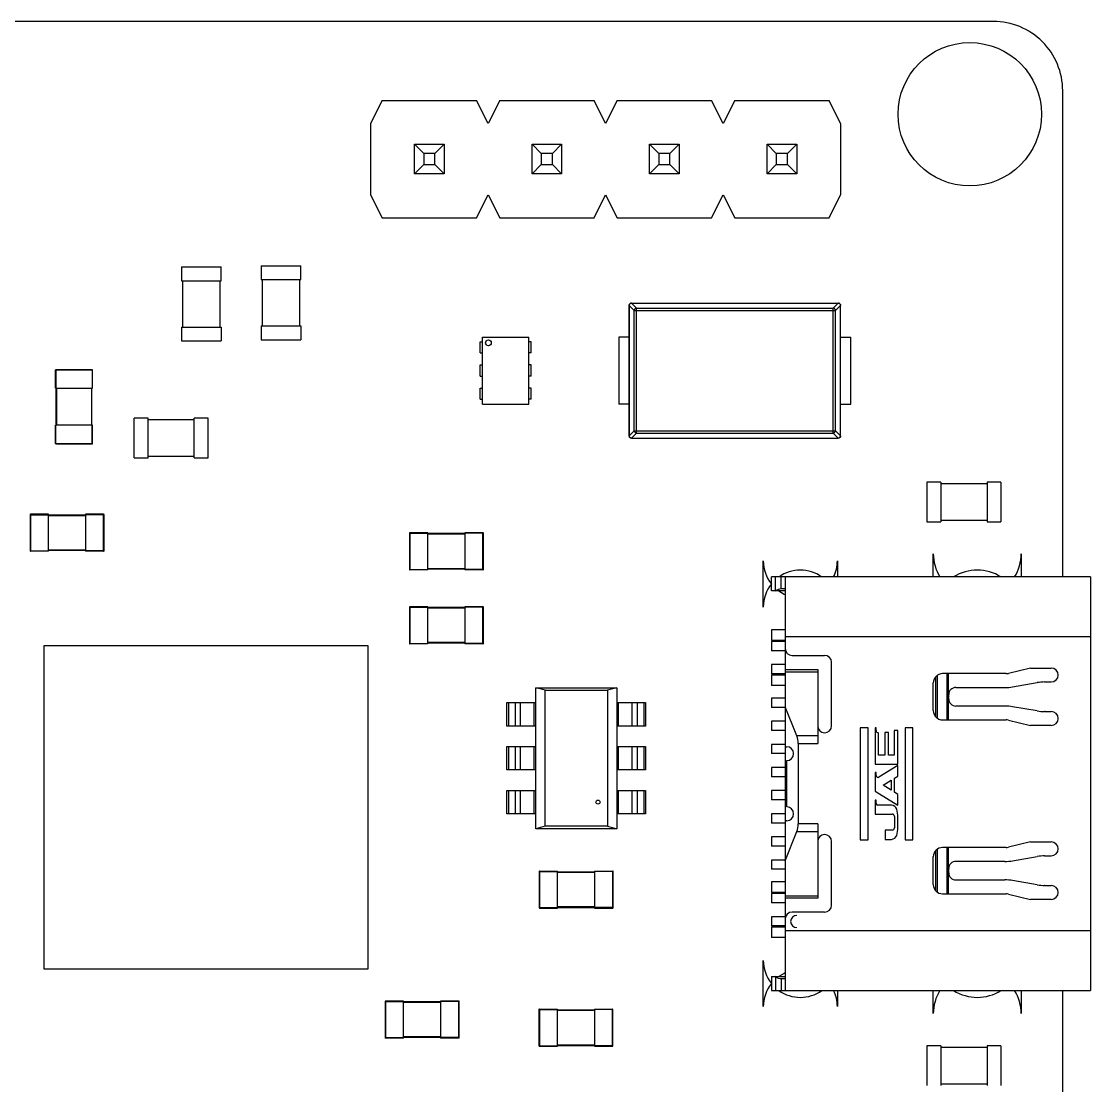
# Model space of a CAD drawing. Header units: millimetres. Extents: x 0 to 35.6, y 0 to 35.
# Drawn here: x 12.52 to 35.63, y 11.97 to 34.98 of the extents above; entities that cross this region are included whole.
import ezdxf

# ---------------------------------------------------------------- set-up
doc = ezdxf.new("R2010")
doc.units = ezdxf.units.MM

msp = doc.modelspace()

# ---------------------------------------------------------------- linework, layer by layer
at = {"color": 7, "linetype": 'Continuous', "lineweight": 25}
for p, q in [((33.526, 34.982), (1.526, 34.982)), ((35.026, 22.968), (35.026, 33.482)), ((20.316, 33.274), (20.066, 32.774)), ((20.316, 33.274), (22.356, 33.274)), ((22.606, 32.774), (22.356, 33.274)), ((22.856, 33.274), (22.606, 32.774)), ((22.856, 33.274), (24.896, 33.274)), ((25.146, 32.774), (24.896, 33.274)), ((25.396, 33.274), (25.146, 32.774)), ((25.396, 33.274), (27.436, 33.274)), ((27.686, 32.774), (27.436, 33.274)), ((27.936, 33.274), (27.686, 32.774)), ((27.936, 33.274), (29.976, 33.274)), ((30.226, 32.774), (29.976, 33.274)), ((20.066, 32.774), (20.066, 31.234)), ((30.226, 32.774), (30.226, 31.234)), ((21.016, 31.684), (21.016, 32.324)), ((21.216, 32.124), (21.016, 32.324)), ((21.016, 32.324), (21.656, 32.324)), ((21.456, 32.124), (21.656, 32.324)), ((21.656, 32.324), (21.656, 31.684)), ((23.556, 31.684), (23.556, 32.324)), ((23.756, 32.124), (23.556, 32.324)), ((23.556, 32.324), (24.196, 32.324)), ((23.996, 32.124), (24.196, 32.324)), ((24.196, 32.324), (24.196, 31.684)), ((26.096, 31.684), (26.096, 32.324)), ((26.296, 32.124), (26.096, 32.324)), ((26.096, 32.324), (26.736, 32.324)), ((26.536, 32.124), (26.736, 32.324)), ((26.736, 32.324), (26.736, 31.684)), ((28.636, 31.684), (28.636, 32.324)), ((28.836, 32.124), (28.636, 32.324)), ((28.636, 32.324), (29.276, 32.324)), ((29.076, 32.124), (29.276, 32.324)), ((29.276, 32.324), (29.276, 31.684)), ((21.456, 32.124), (21.216, 32.124)), ((21.216, 32.124), (21.216, 31.884)), ((21.456, 31.884), (21.456, 32.124)), ((23.996, 32.124), (23.756, 32.124)), ((23.756, 32.124), (23.756, 31.884)), ((23.996, 31.884), (23.996, 32.124)), ((26.536, 32.124), (26.296, 32.124)), ((26.296, 32.124), (26.296, 31.884)), ((26.536, 31.884), (26.536, 32.124)), ((29.076, 32.124), (28.836, 32.124)), ((28.836, 32.124), (28.836, 31.884)), ((29.076, 31.884), (29.076, 32.124)), ((21.216, 31.884), (21.016, 31.684)), ((21.656, 31.684), (21.016, 31.684)), ((21.216, 31.884), (21.456, 31.884)), ((21.656, 31.684), (21.456, 31.884)), ((23.756, 31.884), (23.556, 31.684)), ((24.196, 31.684), (23.556, 31.684)), ((23.756, 31.884), (23.996, 31.884)), ((24.196, 31.684), (23.996, 31.884)), ((26.296, 31.884), (26.096, 31.684)), ((26.736, 31.684), (26.096, 31.684)), ((26.296, 31.884), (26.536, 31.884)), ((26.736, 31.684), (26.536, 31.884)), ((28.836, 31.884), (28.636, 31.684)), ((29.276, 31.684), (28.636, 31.684)), ((28.836, 31.884), (29.076, 31.884)), ((29.276, 31.684), (29.076, 31.884)), ((20.066, 31.234), (20.316, 30.734)), ((22.356, 30.734), (22.606, 31.234)), ((22.606, 31.234), (22.856, 30.734)), ((24.896, 30.734), (25.146, 31.234)), ((25.146, 31.234), (25.396, 30.734)), ((27.436, 30.734), (27.686, 31.234)), ((27.686, 31.234), (27.936, 30.734)), ((29.976, 30.734), (30.226, 31.234)), ((20.316, 30.734), (22.356, 30.734)), ((22.856, 30.734), (24.896, 30.734)), ((25.396, 30.734), (27.436, 30.734)), ((27.936, 30.734), (29.976, 30.734)), ((15.975, 29.673), (15.975, 29.373)), ((15.975, 29.673), (16.835, 29.673)), ((16.835, 29.373), (16.835, 29.673)), ((17.7, 29.698), (17.7, 29.398)), ((17.7, 29.698), (18.56, 29.698)), ((18.56, 29.398), (18.56, 29.698)), ((15.975, 29.373), (16.835, 29.373)), ((16.005, 28.373), (16.005, 29.373)), ((16.805, 29.373), (16.805, 28.373)), ((17.7, 29.398), (18.56, 29.398)), ((17.73, 28.398), (17.73, 29.398)), ((18.53, 29.398), (18.53, 28.398)), ((25.705, 28.892), (25.814, 28.783)), ((25.705, 28.892), (30.175, 28.892)), ((25.705, 28.892), (30.175, 28.892)), ((30.175, 28.892), (30.066, 28.783)), ((25.655, 28.842), (25.655, 26.022)), ((25.655, 28.842), (25.764, 28.733)), ((25.655, 26.022), (25.655, 28.842)), ((25.764, 28.733), (30.116, 28.733)), ((25.764, 26.131), (25.764, 28.733)), ((25.814, 26.081), (25.814, 28.783)), ((25.814, 28.783), (30.066, 28.783)), ((30.066, 26.081), (30.066, 28.783)), ((30.225, 28.842), (30.116, 28.733)), ((30.116, 26.131), (30.116, 28.733)), ((30.225, 26.022), (30.225, 28.842)), ((30.225, 26.022), (30.225, 28.842)), ((15.975, 28.373), (15.975, 28.073)), ((15.975, 28.373), (16.835, 28.373)), ((16.835, 28.373), (16.835, 28.073)), ((17.7, 28.398), (17.7, 28.098)), ((17.7, 28.398), (18.56, 28.398)), ((18.56, 28.398), (18.56, 28.098)), ((15.975, 28.073), (16.835, 28.073)), ((17.7, 28.098), (18.56, 28.098)), ((22.437, 27.812), (22.437, 28.052)), ((22.437, 28.052), (22.487, 28.052)), ((22.487, 26.707), (22.487, 28.157)), ((22.487, 28.157), (23.487, 28.157)), ((23.487, 26.707), (23.487, 28.157)), ((23.537, 28.052), (23.487, 28.052)), ((23.537, 27.812), (23.537, 28.052)), ((25.435, 28.157), (25.435, 26.707)), ((25.655, 28.157), (25.435, 28.157)), ((30.225, 28.157), (30.445, 28.157)), ((30.445, 26.707), (30.445, 28.157)), ((22.437, 27.812), (22.487, 27.812)), ((23.537, 27.812), (23.487, 27.812)), ((22.437, 27.312), (22.437, 27.552)), ((22.437, 27.552), (22.487, 27.552)), ((23.537, 27.552), (23.487, 27.552)), ((23.537, 27.312), (23.537, 27.552)), ((14.055, 27.438), (13.255, 27.438)), ((13.255, 27.048), (13.255, 27.438)), ((13.265, 27.448), (13.265, 27.048)), ((14.045, 27.448), (13.265, 27.448)), ((14.045, 27.448), (14.045, 27.048)), ((14.055, 27.048), (14.055, 27.438)), ((22.437, 27.312), (22.487, 27.312)), ((23.537, 27.312), (23.487, 27.312)), ((13.255, 27.048), (14.055, 27.048)), ((13.27, 26.248), (13.27, 27.048)), ((13.28, 26.248), (13.28, 27.048)), ((14.03, 27.048), (14.03, 26.248)), ((14.04, 26.248), (14.04, 27.048)), ((22.437, 26.812), (22.437, 27.052)), ((22.437, 27.052), (22.487, 27.052)), ((23.537, 27.052), (23.487, 27.052)), ((23.537, 26.812), (23.537, 27.052)), ((22.437, 26.812), (22.487, 26.812)), ((23.537, 26.812), (23.487, 26.812)), ((22.487, 26.707), (23.487, 26.707)), ((25.655, 26.707), (25.435, 26.707)), ((30.225, 26.707), (30.445, 26.707)), ((15.255, 26.403), (14.955, 26.403)), ((14.955, 25.543), (14.955, 26.403)), ((15.255, 25.543), (15.255, 26.403)), ((15.255, 26.373), (16.255, 26.373)), ((16.555, 26.403), (16.255, 26.403)), ((16.255, 25.543), (16.255, 26.403)), ((16.555, 25.543), (16.555, 26.403)), ((13.255, 25.858), (13.255, 26.248)), ((14.055, 26.248), (13.255, 26.248)), ((13.265, 25.848), (13.265, 26.248)), ((14.045, 25.848), (14.045, 26.248)), ((14.055, 25.858), (14.055, 26.248)), ((25.655, 26.022), (25.764, 26.131)), ((25.764, 26.131), (30.116, 26.131)), ((30.225, 26.022), (30.116, 26.131)), ((25.705, 25.972), (25.814, 26.081)), ((25.705, 25.972), (30.175, 25.972)), ((25.705, 25.972), (30.175, 25.972)), ((25.814, 26.081), (30.066, 26.081)), ((30.175, 25.972), (30.066, 26.081)), ((13.255, 25.858), (14.055, 25.858)), ((13.265, 25.848), (14.045, 25.848)), ((14.955, 25.543), (15.255, 25.543)), ((16.255, 25.573), (15.255, 25.573)), ((16.255, 25.543), (16.555, 25.543)), ((32.091, 25.022), (32.091, 24.162)), ((32.391, 25.022), (32.091, 25.022)), ((32.391, 25.022), (32.391, 24.162)), ((32.391, 24.992), (33.391, 24.992)), ((33.691, 25.022), (33.391, 25.022)), ((33.391, 25.022), (33.391, 24.162)), ((33.691, 25.022), (33.691, 24.162)), ((12.705, 24.313), (12.705, 23.533)), ((12.705, 24.313), (13.105, 24.313)), ((12.715, 24.323), (12.715, 23.523)), ((13.105, 24.323), (12.715, 24.323)), ((13.105, 23.523), (13.105, 24.323)), ((13.905, 24.308), (13.105, 24.308)), ((13.105, 24.298), (13.905, 24.298)), ((13.905, 24.323), (13.905, 23.523)), ((14.295, 24.323), (13.905, 24.323)), ((14.305, 24.313), (13.905, 24.313)), ((14.295, 23.523), (14.295, 24.323)), ((14.305, 23.533), (14.305, 24.313)), ((32.091, 24.162), (32.391, 24.162)), ((33.391, 24.192), (32.391, 24.192)), ((33.391, 24.162), (33.691, 24.162)), ((20.905, 23.913), (20.905, 23.133)), ((20.905, 23.913), (21.305, 23.913)), ((20.915, 23.923), (20.915, 23.123)), ((21.305, 23.923), (20.915, 23.923)), ((21.305, 23.123), (21.305, 23.923)), ((22.105, 23.908), (21.305, 23.908)), ((21.305, 23.898), (22.105, 23.898)), ((22.105, 23.923), (22.105, 23.123)), ((22.495, 23.923), (22.105, 23.923)), ((22.505, 23.913), (22.105, 23.913)), ((22.495, 23.123), (22.495, 23.923)), ((22.505, 23.133), (22.505, 23.913)), ((12.705, 23.533), (13.105, 23.533)), ((13.105, 23.523), (12.715, 23.523)), ((13.905, 23.548), (13.105, 23.548)), ((13.905, 23.538), (13.105, 23.538)), ((14.305, 23.533), (13.905, 23.533)), ((14.295, 23.523), (13.905, 23.523)), ((32.23, 22.968), (32.23, 23.468)), ((34.13, 23.468), (34.13, 22.968)), ((20.905, 23.133), (21.305, 23.133)), ((21.305, 23.123), (20.915, 23.123)), ((22.105, 23.148), (21.305, 23.148)), ((22.105, 23.138), (21.305, 23.138)), ((22.505, 23.133), (22.105, 23.133)), ((22.495, 23.123), (22.105, 23.123)), ((28.555, 22.318), (28.555, 23.318)), ((30.155, 23.318), (30.155, 22.968)), ((35.63, 22.968), (28.73, 22.968)), ((28.73, 22.668), (28.73, 22.968)), ((28.818, 22.67), (28.818, 22.968)), ((28.942, 22.718), (28.942, 22.968)), ((29.03, 22.968), (29.03, 14.028)), ((35.63, 22.968), (35.63, 14.028)), ((29.03, 22.668), (28.73, 22.668)), ((28.942, 22.718), (29.03, 22.718)), ((20.905, 22.313), (20.905, 21.533)), ((20.905, 22.313), (21.305, 22.313)), ((20.915, 22.323), (20.915, 21.523)), ((21.305, 22.323), (20.915, 22.323)), ((21.305, 21.523), (21.305, 22.323)), ((22.105, 22.308), (21.305, 22.308)), ((21.305, 22.298), (22.105, 22.298)), ((22.105, 22.323), (22.105, 21.523)), ((22.495, 22.323), (22.105, 22.323)), ((22.505, 22.313), (22.105, 22.313)), ((22.495, 21.523), (22.495, 22.323)), ((22.505, 21.533), (22.505, 22.313)), ((28.73, 21.823), (28.73, 21.593)), ((29.03, 21.823), (28.73, 21.823)), ((20.905, 21.533), (21.305, 21.533)), ((21.305, 21.523), (20.915, 21.523)), ((22.105, 21.548), (21.305, 21.548)), ((22.105, 21.538), (21.305, 21.538)), ((22.505, 21.533), (22.105, 21.533)), ((22.495, 21.523), (22.105, 21.523)), ((29.03, 21.593), (28.73, 21.593)), ((29.03, 21.573), (28.73, 21.573)), ((28.73, 21.573), (28.73, 21.373)), ((29.03, 21.678), (35.63, 21.678)), ((13.008, 14.488), (13.008, 21.488)), ((13.008, 21.488), (20.008, 21.488)), ((20.008, 21.488), (20.008, 14.488)), ((29.03, 21.373), (28.73, 21.373)), ((29.18, 21.273), (29.88, 21.273)), ((28.73, 21.073), (28.73, 20.873)), ((29.03, 21.073), (28.73, 21.073)), ((30.03, 19.748), (30.03, 21.123)), ((29.03, 20.873), (28.73, 20.873)), ((28.73, 20.853), (28.73, 20.623)), ((28.73, 20.853), (29.03, 20.853)), ((29.03, 20.971), (29.73, 20.971)), ((29.03, 20.92), (29.73, 20.92)), ((29.73, 20.971), (29.73, 19.367)), ((32.282, 19.943), (32.282, 20.813)), ((32.314, 20.841), (32.314, 19.915)), ((33.806, 20.878), (32.43, 20.878)), ((32.531, 19.878), (32.531, 20.878)), ((32.55, 20.878), (32.55, 19.878)), ((34.33, 20.998), (33.853, 20.884)), ((34.33, 20.998), (34.78, 20.998)), ((23.838, 20.523), (23.635, 20.574)), ((23.635, 20.574), (25.387, 20.574)), ((23.635, 17.526), (23.635, 20.574)), ((25.387, 20.574), (25.184, 20.523)), ((25.387, 20.574), (25.387, 17.526)), ((29.03, 20.623), (28.73, 20.623)), ((32.23, 20.078), (32.23, 20.678)), ((32.714, 20.578), (33.776, 20.578)), ((33.944, 20.592), (34.475, 20.684)), ((34.634, 20.698), (34.644, 20.698)), ((34.644, 20.698), (34.78, 20.698)), ((23.838, 20.523), (25.184, 20.523)), ((23.838, 17.577), (23.838, 20.523)), ((25.184, 20.523), (25.184, 17.577)), ((28.73, 20.348), (28.73, 20.148)), ((29.03, 20.348), (28.73, 20.348)), ((32.564, 20.328), (32.564, 20.428)), ((23.012, 20.254), (23.302, 20.254)), ((23.012, 19.746), (23.012, 20.254)), ((23.045, 20.254), (23.045, 19.746)), ((23.195, 19.746), (23.195, 20.254)), ((23.302, 20.254), (23.635, 20.254)), ((23.302, 20.254), (23.302, 19.746)), ((23.603, 19.746), (23.603, 20.254)), ((25.387, 20.254), (25.72, 20.254)), ((25.419, 20.254), (25.419, 19.746)), ((25.72, 19.746), (25.72, 20.254)), ((25.72, 20.254), (26.01, 20.254)), ((25.827, 20.254), (25.827, 19.746)), ((25.977, 19.746), (25.977, 20.254)), ((26.01, 20.254), (26.01, 19.746)), ((29.03, 20.148), (28.73, 20.148)), ((29.279, 19.532), (29.03, 20.163)), ((33.776, 20.178), (32.714, 20.178)), ((34.475, 20.072), (33.944, 20.164)), ((32.43, 19.878), (33.806, 19.878)), ((34.644, 20.058), (34.634, 20.058)), ((34.644, 20.058), (34.78, 20.058)), ((23.302, 19.746), (23.012, 19.746)), ((23.635, 19.746), (23.302, 19.746)), ((25.72, 19.746), (25.387, 19.746)), ((26.01, 19.746), (25.72, 19.746)), ((28.73, 19.848), (28.73, 19.648)), ((29.03, 19.848), (28.73, 19.848)), ((29.03, 19.648), (28.73, 19.648)), ((30.821, 19.707), (30.649, 19.707)), ((30.649, 19.707), (30.649, 17.283)), ((30.821, 17.283), (30.821, 19.707)), ((30.994, 19.703), (30.976, 19.703)), ((30.976, 19.703), (30.976, 18.919)), ((30.994, 19.65), (30.994, 19.703)), ((31.381, 19.65), (31.381, 19.114)), ((31.463, 19.65), (31.381, 19.65)), ((31.463, 18.919), (31.463, 19.65)), ((31.619, 19.707), (31.619, 17.283)), ((31.79, 19.707), (31.619, 19.707)), ((31.79, 17.283), (31.79, 19.707)), ((33.853, 19.872), (34.33, 19.758)), ((34.78, 19.758), (34.33, 19.758)), ((29.73, 19.532), (29.279, 19.532)), ((31.045, 19.114), (31.045, 19.599)), ((31.18, 19.608), (31.18, 19.114)), ((31.258, 19.608), (31.18, 19.608)), ((31.258, 19.114), (31.258, 19.608)), ((23.012, 19.304), (23.302, 19.304)), ((23.012, 18.796), (23.012, 19.304)), ((23.045, 19.304), (23.045, 18.796)), ((23.195, 18.796), (23.195, 19.304)), ((23.302, 19.304), (23.635, 19.304)), ((23.302, 19.304), (23.302, 18.796)), ((23.603, 18.796), (23.603, 19.304)), ((25.387, 19.304), (25.72, 19.304)), ((25.419, 19.304), (25.419, 18.796)), ((25.72, 18.796), (25.72, 19.304)), ((25.72, 19.304), (26.01, 19.304)), ((25.827, 19.304), (25.827, 18.796)), ((25.977, 18.796), (25.977, 19.304)), ((26.01, 19.304), (26.01, 18.796)), ((28.73, 19.348), (28.73, 19.148)), ((29.03, 19.348), (28.73, 19.348)), ((29.03, 19.298), (29.06, 19.298)), ((29.31, 19.367), (29.73, 19.367)), ((29.31, 19.367), (29.31, 17.629)), ((29.03, 19.148), (28.73, 19.148)), ((29.06, 17.998), (29.06, 18.998)), ((31.18, 19.114), (31.045, 19.114)), ((31.381, 19.114), (31.258, 19.114)), ((23.302, 18.796), (23.012, 18.796)), ((23.635, 18.796), (23.302, 18.796)), ((25.72, 18.796), (25.387, 18.796)), ((26.01, 18.796), (25.72, 18.796)), ((28.73, 18.848), (28.73, 18.648)), ((29.03, 18.848), (28.73, 18.848)), ((30.976, 18.919), (31.463, 18.919)), ((30.994, 18.741), (30.976, 18.741)), ((30.976, 18.741), (30.976, 18.34)), ((30.994, 18.674), (30.994, 18.741)), ((31.463, 18.895), (31.055, 18.64)), ((31.463, 18.664), (31.463, 18.895)), ((29.03, 18.648), (28.73, 18.648)), ((31.144, 18.465), (31.32, 18.575)), ((31.32, 18.575), (31.32, 18.356)), ((31.389, 18.618), (31.463, 18.664)), ((31.389, 18.312), (31.389, 18.618)), ((23.012, 18.354), (23.302, 18.354)), ((23.012, 17.846), (23.012, 18.354)), ((23.045, 18.354), (23.045, 17.846)), ((23.195, 17.846), (23.195, 18.354)), ((23.302, 18.354), (23.635, 18.354)), ((23.302, 18.354), (23.302, 17.846)), ((23.603, 17.846), (23.603, 18.354)), ((25.387, 18.354), (25.72, 18.354)), ((25.419, 18.354), (25.419, 17.846)), ((25.72, 17.846), (25.72, 18.354)), ((25.72, 18.354), (26.01, 18.354)), ((25.827, 18.354), (25.827, 17.846)), ((25.977, 17.846), (25.977, 18.354)), ((26.01, 18.354), (26.01, 17.846)), ((28.73, 18.348), (28.73, 18.148)), ((29.03, 18.348), (28.73, 18.348)), ((30.976, 18.34), (31.463, 18.036)), ((31.32, 18.356), (31.144, 18.465)), ((31.463, 18.266), (31.389, 18.312)), ((31.463, 18.036), (31.463, 18.266)), ((29.03, 18.148), (28.73, 18.148)), ((30.994, 18.145), (30.976, 18.145)), ((30.976, 18.145), (30.976, 17.841)), ((30.994, 18.075), (30.994, 18.145)), ((31.329, 18.036), (31.026, 18.036)), ((23.302, 17.846), (23.012, 17.846)), ((23.635, 17.846), (23.302, 17.846)), ((25.72, 17.846), (25.387, 17.846)), ((26.01, 17.846), (25.72, 17.846)), ((28.73, 17.848), (28.73, 17.648)), ((29.03, 17.848), (28.73, 17.848)), ((30.976, 17.841), (31.341, 17.841)), ((23.838, 17.577), (23.635, 17.526)), ((25.184, 17.577), (23.838, 17.577)), ((25.184, 17.577), (25.387, 17.526)), ((29.03, 17.648), (28.73, 17.648)), ((29.06, 17.698), (29.03, 17.698)), ((29.73, 17.629), (29.31, 17.629)), ((29.73, 17.629), (29.73, 16.025)), ((31.391, 17.791), (31.391, 17.545)), ((31.463, 17.55), (31.463, 17.779)), ((25.387, 17.526), (23.635, 17.526)), ((28.73, 17.348), (28.73, 17.148)), ((29.03, 17.348), (28.73, 17.348)), ((29.03, 16.833), (29.279, 17.464)), ((29.279, 17.464), (29.73, 17.464)), ((31.192, 17.495), (31.192, 17.294)), ((31.341, 17.495), (31.192, 17.495)), ((29.03, 17.148), (28.73, 17.148)), ((30.03, 15.873), (30.03, 17.248)), ((30.649, 17.283), (30.821, 17.283)), ((31.192, 17.294), (31.329, 17.294)), ((31.619, 17.283), (31.79, 17.283)), ((33.806, 17.118), (32.43, 17.118)), ((32.531, 16.118), (32.531, 17.118)), ((32.55, 17.118), (32.55, 16.118)), ((34.33, 17.238), (33.853, 17.124)), ((34.33, 17.238), (34.78, 17.238)), ((32.23, 16.318), (32.23, 16.918)), ((32.282, 16.183), (32.282, 17.053)), ((32.314, 17.081), (32.314, 16.155)), ((33.944, 16.832), (34.475, 16.924)), ((34.634, 16.938), (34.644, 16.938)), ((34.644, 16.938), (34.78, 16.938)), ((28.73, 16.848), (28.73, 16.648)), ((29.03, 16.848), (28.73, 16.848)), ((29.03, 16.648), (28.73, 16.648)), ((32.564, 16.568), (32.564, 16.668)), ((33.776, 16.818), (32.714, 16.818)), ((23.709, 16.6), (24.109, 16.6)), ((23.709, 16.6), (23.709, 15.82)), ((23.719, 16.61), (23.719, 15.81)), ((23.719, 16.61), (24.109, 16.61)), ((24.109, 15.81), (24.109, 16.61)), ((24.109, 16.595), (24.909, 16.595)), ((24.109, 16.585), (24.909, 16.585)), ((24.909, 16.61), (24.909, 15.81)), ((24.909, 16.61), (25.299, 16.61)), ((25.309, 16.6), (24.909, 16.6)), ((25.299, 15.81), (25.299, 16.61)), ((25.309, 15.82), (25.309, 16.6)), ((32.714, 16.418), (33.776, 16.418)), ((28.73, 16.373), (28.73, 16.143)), ((29.03, 16.373), (28.73, 16.373)), ((34.475, 16.312), (33.944, 16.404)), ((34.644, 16.298), (34.634, 16.298)), ((34.644, 16.298), (34.78, 16.298)), ((29.03, 16.143), (28.73, 16.143)), ((28.73, 16.123), (28.73, 15.923)), ((29.03, 16.123), (28.73, 16.123)), ((29.03, 16.076), (29.73, 16.076)), ((29.73, 16.025), (29.03, 16.025)), ((32.43, 16.118), (33.806, 16.118)), ((33.853, 16.112), (34.33, 15.998)), ((34.78, 15.998), (34.33, 15.998)), ((23.709, 15.82), (24.109, 15.82)), ((23.719, 15.81), (24.109, 15.81)), ((24.909, 15.835), (24.109, 15.835)), ((24.109, 15.825), (24.909, 15.825)), ((25.309, 15.82), (24.909, 15.82)), ((24.909, 15.81), (25.299, 15.81)), ((29.03, 15.923), (28.73, 15.923)), ((29.88, 15.723), (29.18, 15.723)), ((28.73, 15.623), (28.73, 15.423)), ((29.03, 15.623), (28.73, 15.623)), ((29.03, 15.423), (28.73, 15.423)), ((28.73, 15.403), (28.73, 15.173)), ((28.73, 15.403), (29.03, 15.403)), ((35.63, 15.318), (29.03, 15.318)), ((29.03, 15.173), (28.73, 15.173)), ((28.555, 13.678), (28.555, 14.678)), ((20.008, 14.488), (13.008, 14.488)), ((28.73, 14.328), (29.03, 14.328)), ((28.73, 14.328), (28.73, 14.028)), ((28.818, 14.326), (28.818, 14.028)), ((29.03, 14.278), (28.942, 14.278)), ((28.942, 14.278), (28.942, 14.028)), ((28.73, 14.028), (35.63, 14.028)), ((30.155, 14.028), (30.155, 13.678)), ((32.23, 13.528), (32.23, 14.028)), ((34.13, 14.028), (34.13, 13.528)), ((35.026, 1.482), (35.026, 14.028)), ((20.38, 13.788), (20.78, 13.788)), ((20.38, 13.788), (20.38, 13.008)), ((20.39, 13.798), (20.39, 12.998)), ((20.78, 13.798), (20.39, 13.798)), ((20.78, 12.998), (20.78, 13.798)), ((21.58, 13.783), (20.78, 13.783)), ((20.78, 13.773), (21.58, 13.773)), ((21.58, 13.798), (21.58, 12.998)), ((21.97, 13.798), (21.58, 13.798)), ((21.98, 13.788), (21.58, 13.788)), ((21.97, 12.998), (21.97, 13.798)), ((21.98, 13.008), (21.98, 13.788)), ((23.705, 13.613), (24.105, 13.613)), ((23.705, 13.613), (23.705, 12.833)), ((23.715, 13.623), (23.715, 12.823)), ((23.715, 13.623), (24.105, 13.623)), ((24.105, 12.823), (24.105, 13.623)), ((24.105, 13.608), (24.905, 13.608)), ((24.105, 13.598), (24.905, 13.598)), ((24.905, 13.623), (24.905, 12.823)), ((24.905, 13.623), (25.295, 13.623)), ((25.305, 13.613), (24.905, 13.613)), ((25.295, 12.823), (25.295, 13.623)), ((25.305, 12.833), (25.305, 13.613)), ((20.38, 13.008), (20.78, 13.008)), ((20.78, 12.998), (20.39, 12.998)), ((21.58, 13.023), (20.78, 13.023)), ((21.58, 13.013), (20.78, 13.013)), ((21.98, 13.008), (21.58, 13.008)), ((21.97, 12.998), (21.58, 12.998)), ((23.705, 12.833), (24.105, 12.833)), ((23.715, 12.823), (24.105, 12.823)), ((24.905, 12.848), (24.105, 12.848)), ((24.105, 12.838), (24.905, 12.838)), ((25.305, 12.833), (24.905, 12.833)), ((24.905, 12.823), (25.295, 12.823)), ((32.091, 12.83), (32.091, 11.97)), ((32.391, 12.83), (32.091, 12.83)), ((32.391, 12.83), (32.391, 11.97)), ((32.391, 12.8), (33.391, 12.8)), ((33.691, 12.83), (33.391, 12.83)), ((33.391, 12.83), (33.391, 11.97)), ((33.691, 12.83), (33.691, 11.97)), ((33.391, 12), (32.391, 12))]:
    msp.add_line(p, q, dxfattribs=at)
at = {"color": 7, "linetype": 'Continuous', "lineweight": 25, "flags": 128}
for points in [[(28.889, 22.668), (29.007, 22.598), (29.03, 22.587)], [(29.03, 14.409), (29.007, 14.398), (28.889, 14.328)]]:
    msp.add_lwpolyline(points, dxfattribs=at)
at = {"color": 7, "linetype": 'Continuous', "lineweight": 25}
for centre, radius in [((33.018, 32.974), 1.55), ((22.612, 28.032), 0.0625), ((24.981, 18.1), 0.0438)]:
    msp.add_circle(centre, radius, dxfattribs=at)
for centre, radius, start, end in [((33.527, 33.483), 1.499, 359.9557, 90.0443), ((25.815, 28.732), 0.0504, 90.7299, 179.2701), ((30.065, 28.732), 0.0504, 0.7299, 89.2701), ((13.265, 27.438), 0.01, 90, 180), ((13.265, 27.438), 0.01, 90, 180), ((14.045, 27.438), 0.01, 0, 90), ((25.815, 26.132), 0.0504, 180.7299, 269.2701), ((30.065, 26.132), 0.0504, 270.7299, 359.2701), ((13.265, 25.858), 0.01, 180, 270), ((13.265, 25.858), 0.01, 180, 270), ((14.045, 25.858), 0.01, 270, 0), ((12.715, 24.313), 0.01, 90, 180), ((14.295, 24.313), 0.01, 35.5477, 90), ((20.915, 23.913), 0.01, 90, 180), ((22.495, 23.913), 0.01, 35.5477, 90), ((12.715, 23.533), 0.01, 180, 270), ((12.715, 23.533), 0.01, 180, 270), ((14.295, 23.533), 0.01, 270, 0), ((14.295, 23.533), 0.01, 270, 0), ((33.18, 23.468), 0.95, 180, 211.7567), ((33.18, 23.468), 0.95, 328.2433, 360), ((20.915, 23.133), 0.01, 180, 270), ((20.915, 23.133), 0.01, 180, 270), ((22.495, 23.133), 0.01, 270, 0), ((22.495, 23.133), 0.01, 270, 0), ((29.355, 23.318), 0.8, 180, 218.6248), ((29.355, 22.318), 0.8, 54.3412, 125.6588), ((29.355, 23.318), 0.8, 334.0557, 0), ((33.18, 22.168), 0.95, 57.3634, 122.6366), ((29.355, 22.318), 0.8, 141.3752, 180), ((20.915, 22.313), 0.01, 90, 180), ((22.495, 22.313), 0.01, 35.5477, 90), ((20.915, 21.533), 0.01, 180, 270), ((20.915, 21.533), 0.01, 180, 270), ((22.495, 21.533), 0.01, 270, 0), ((22.495, 21.533), 0.01, 270, 0), ((29.18, 21.423), 0.15, 180, 270), ((29.88, 21.123), 0.15, 0, 90), ((32.43, 20.678), 0.2, 90, 180), ((33.806, 21.078), 0.2, 270, 283.4957), ((34.78, 20.848), 0.15, 270, 90), ((33.776, 21.573), 0.995, 270.0004, 279.752), ((34.644, 19.703), 0.995, 90.5815, 99.7525), ((33.776, 19.183), 0.995, 80.2474, 90.0002), ((32.43, 20.078), 0.2, 180, 270), ((33.806, 19.678), 0.2, 76.5043, 90), ((34.644, 21.053), 0.995, 260.2481, 269.418), ((34.78, 19.908), 0.15, 270, 90), ((29.88, 19.748), 0.15, 180, 0), ((31.045, 19.65), 0.051, 180, 270), ((28.86, 19.367), 0.45, 0, 21.5083), ((29.06, 19.148), 0.15, 270, 90), ((31.034, 18.674), 0.04, 180, 302.0139), ((31.034, 18.075), 0.04, 180, 259.4882), ((29.06, 17.848), 0.15, 270, 90), ((31.341, 17.791), 0.05, 0, 90), ((28.86, 17.629), 0.45, 338.4917, 0), ((29.88, 17.248), 0.15, 0, 180), ((31.341, 17.545), 0.05, 270, 0), ((32.43, 16.918), 0.2, 90, 180), ((33.806, 17.318), 0.2, 270, 283.4957), ((34.78, 17.088), 0.15, 270, 90), ((34.644, 15.943), 0.995, 90.5815, 99.7525), ((33.776, 17.813), 0.995, 270.0004, 279.752), ((23.719, 16.6), 0.01, 90, 180), ((23.719, 16.6), 0.01, 90, 180), ((25.299, 16.6), 0.01, 0, 90), ((25.299, 16.6), 0.01, 0, 90), ((33.776, 15.423), 0.995, 80.2474, 90.0002), ((32.43, 16.318), 0.2, 180, 270), ((34.644, 17.293), 0.995, 260.2481, 269.418), ((34.78, 16.148), 0.15, 270, 90), ((33.806, 15.918), 0.2, 76.5043, 90), ((23.719, 15.82), 0.01, 215.5477, 270), ((25.299, 15.82), 0.01, 270, 0), ((29.18, 15.573), 0.15, 90, 180), ((29.88, 15.873), 0.15, 270, 0), ((29.277, 15.519), 0.131, 90, 270), ((29.355, 14.678), 0.8, 180, 218.6252), ((29.355, 13.678), 0.8, 141.3748, 180), ((29.355, 14.678), 0.8, 234.3406, 305.6594), ((29.355, 13.678), 0.8, 360, 25.9447), ((33.18, 13.528), 0.95, 148.2431, 180), ((33.18, 14.828), 0.95, 237.3631, 302.6369), ((33.18, 13.528), 0.95, 0, 31.7569), ((20.39, 13.788), 0.01, 90, 180), ((21.97, 13.788), 0.01, 0, 90), ((23.715, 13.613), 0.01, 90, 180), ((23.715, 13.613), 0.01, 90, 180), ((25.295, 13.613), 0.01, 0, 90), ((25.295, 13.613), 0.01, 0, 90), ((20.39, 13.008), 0.01, 180, 270), ((20.39, 13.008), 0.01, 180, 270), ((21.97, 13.008), 0.01, 270, 0), ((21.97, 13.008), 0.01, 270, 0), ((23.715, 12.833), 0.01, 215.5477, 270), ((25.295, 12.833), 0.01, 270, 0)]:
    msp.add_arc(centre, radius, start, end, dxfattribs=at)
for points, knots in [([(25.655, 28.842), (25.656, 28.849), (25.658, 28.862), (25.669, 28.878), (25.685, 28.889), (25.698, 28.891), (25.705, 28.892)], [0, 0, 0, 0, 0.268962, 0.5, 0.731038, 1, 1, 1, 1]), ([(25.705, 28.892), (25.698, 28.891), (25.685, 28.89), (25.669, 28.878), (25.657, 28.862), (25.656, 28.849), (25.655, 28.842)], [0, 0, 0, 0, 0.2692891, 0.5, 0.7307109, 1, 1, 1, 1]), ([(14.054, 27.442), (14.054, 27.442), (14.054, 27.443), (14.053, 27.444), (14.051, 27.446), (14.05, 27.447), (14.048, 27.448), (14.047, 27.448), (14.046, 27.448), (14.045, 27.448), (14.045, 27.448)], [0, 0, 0, 0, 0.045316, 0.232428, 0.411915, 0.58078, 0.735384, 0.874086, 0.938389, 1, 1, 1, 1]), ([(25.705, 25.972), (25.698, 25.973), (25.685, 25.975), (25.669, 25.986), (25.658, 26.002), (25.656, 26.015), (25.655, 26.022)], [0, 0, 0, 0, 0.268962, 0.5, 0.731038, 1, 1, 1, 1]), ([(25.655, 26.022), (25.656, 26.015), (25.657, 26.002), (25.669, 25.986), (25.685, 25.974), (25.698, 25.973), (25.705, 25.972)], [0, 0, 0, 0, 0.269289, 0.5, 0.730711, 1, 1, 1, 1]), ([(14.045, 25.848), (14.045, 25.848), (14.045, 25.848), (14.045, 25.848), (14.046, 25.848), (14.046, 25.848), (14.047, 25.848), (14.049, 25.849), (14.051, 25.85), (14.053, 25.851), (14.054, 25.853), (14.054, 25.854)], [0, 0, 0, 0, 0.019238, 0.040951, 0.067416, 0.10065, 0.193803, 0.332854, 0.528975, 0.78975, 1, 1, 1, 1]), ([(12.711, 24.322), (12.711, 24.322), (12.71, 24.322), (12.709, 24.321), (12.707, 24.319), (12.706, 24.318), (12.705, 24.316), (12.705, 24.315), (12.705, 24.314), (12.705, 24.313), (12.705, 24.313)], [0, 0, 0, 0, 0.045316, 0.232428, 0.411915, 0.58078, 0.735384, 0.874086, 0.938389, 1, 1, 1, 1]), ([(14.305, 24.313), (14.305, 24.313), (14.305, 24.314), (14.305, 24.314), (14.305, 24.315), (14.304, 24.317), (14.304, 24.318), (14.303, 24.319), (14.303, 24.319)], [0, 0, 0, 0, 0.086898, 0.178697, 0.385688, 0.635461, 0.934639, 1, 1, 1, 1]), ([(20.911, 23.922), (20.911, 23.922), (20.91, 23.922), (20.909, 23.921), (20.907, 23.919), (20.906, 23.918), (20.905, 23.916), (20.905, 23.915), (20.905, 23.914), (20.905, 23.913), (20.905, 23.913)], [0, 0, 0, 0, 0.045316, 0.232428, 0.411915, 0.58078, 0.735384, 0.874086, 0.938389, 1, 1, 1, 1]), ([(22.505, 23.913), (22.505, 23.913), (22.505, 23.914), (22.505, 23.914), (22.505, 23.915), (22.504, 23.917), (22.504, 23.918), (22.503, 23.919), (22.503, 23.919)], [0, 0, 0, 0, 0.086898, 0.178697, 0.385688, 0.635461, 0.934639, 1, 1, 1, 1]), ([(20.911, 22.322), (20.911, 22.322), (20.91, 22.322), (20.909, 22.321), (20.907, 22.319), (20.906, 22.318), (20.905, 22.316), (20.905, 22.315), (20.905, 22.314), (20.905, 22.313), (20.905, 22.313)], [0, 0, 0, 0, 0.045316, 0.232428, 0.411915, 0.58078, 0.735384, 0.874086, 0.938389, 1, 1, 1, 1]), ([(22.505, 22.313), (22.505, 22.313), (22.505, 22.314), (22.505, 22.314), (22.505, 22.315), (22.504, 22.317), (22.504, 22.318), (22.503, 22.319), (22.503, 22.319)], [0, 0, 0, 0, 0.086898, 0.178697, 0.385688, 0.635461, 0.934639, 1, 1, 1, 1]), ([(32.714, 20.578), (32.678, 20.578), (32.637, 20.563), (32.579, 20.505), (32.564, 20.463), (32.564, 20.428)], [0, 0, 0, 0, 0.5, 0.5, 1, 1, 1, 1]), ([(32.564, 20.328), (32.564, 20.293), (32.579, 20.251), (32.637, 20.193), (32.678, 20.178), (32.714, 20.178)], [0, 0, 0, 0, 0.5, 0.5, 1, 1, 1, 1]), ([(32.714, 16.818), (32.678, 16.818), (32.637, 16.803), (32.579, 16.745), (32.564, 16.703), (32.564, 16.668)], [0, 0, 0, 0, 0.5, 0.5, 1, 1, 1, 1]), ([(32.564, 16.568), (32.564, 16.533), (32.579, 16.491), (32.637, 16.433), (32.678, 16.418), (32.714, 16.418)], [0, 0, 0, 0, 0.5, 0.5, 1, 1, 1, 1]), ([(23.709, 15.82), (23.709, 15.82), (23.709, 15.819), (23.709, 15.819), (23.709, 15.818), (23.71, 15.816), (23.71, 15.815), (23.711, 15.814), (23.711, 15.814)], [0, 0, 0, 0, 0.086898, 0.1786965, 0.3856885, 0.6354607, 0.9346386, 1, 1, 1, 1]), ([(25.303, 15.811), (25.303, 15.811), (25.304, 15.811), (25.305, 15.812), (25.307, 15.814), (25.308, 15.815), (25.309, 15.817), (25.309, 15.818), (25.309, 15.819), (25.309, 15.82), (25.309, 15.82)], [0, 0, 0, 0, 0.045316, 0.2324276, 0.4119152, 0.5807796, 0.7353844, 0.874086, 0.9383888, 1, 1, 1, 1]), ([(20.386, 13.797), (20.386, 13.797), (20.385, 13.797), (20.384, 13.796), (20.382, 13.794), (20.381, 13.793), (20.38, 13.791), (20.38, 13.79), (20.38, 13.789), (20.38, 13.788), (20.38, 13.788)], [0, 0, 0, 0, 0.045316, 0.232428, 0.411915, 0.58078, 0.735384, 0.874086, 0.938389, 1, 1, 1, 1]), ([(21.98, 13.788), (21.98, 13.788), (21.98, 13.788), (21.98, 13.788), (21.98, 13.789), (21.98, 13.789), (21.98, 13.79), (21.979, 13.792), (21.978, 13.794), (21.977, 13.796), (21.975, 13.797), (21.974, 13.797)], [0, 0, 0, 0, 0.019238, 0.040951, 0.067416, 0.10065, 0.193803, 0.332854, 0.528975, 0.78975, 1, 1, 1, 1]), ([(23.705, 12.833), (23.705, 12.833), (23.705, 12.832), (23.705, 12.832), (23.705, 12.831), (23.706, 12.829), (23.706, 12.828), (23.707, 12.827), (23.707, 12.827)], [0, 0, 0, 0, 0.086898, 0.178697, 0.385688, 0.635461, 0.934639, 1, 1, 1, 1]), ([(25.299, 12.824), (25.299, 12.824), (25.3, 12.824), (25.301, 12.825), (25.303, 12.827), (25.304, 12.828), (25.305, 12.83), (25.305, 12.831), (25.305, 12.832), (25.305, 12.833), (25.305, 12.833)], [0, 0, 0, 0, 0.045316, 0.232428, 0.411915, 0.58078, 0.735384, 0.874086, 0.938389, 1, 1, 1, 1])]:
    msp.add_open_spline(points, degree=3, knots=knots, dxfattribs=at)
for points in [[(25.705, 28.892), (25.705, 28.892), (25.705, 28.892), (25.705, 28.892)], [(30.225, 28.842), (30.224, 28.868), (30.201, 28.891), (30.175, 28.892)], [(30.175, 28.892), (30.201, 28.892), (30.225, 28.868), (30.225, 28.842)], [(30.175, 28.892), (30.175, 28.892), (30.175, 28.892), (30.175, 28.892)], [(25.655, 28.842), (25.655, 28.842), (25.655, 28.842), (25.655, 28.842)], [(30.225, 28.842), (30.225, 28.842), (30.225, 28.842), (30.225, 28.842)], [(25.655, 26.022), (25.655, 26.022), (25.655, 26.022), (25.655, 26.022)], [(25.705, 25.972), (25.705, 25.972), (25.705, 25.972), (25.705, 25.972)], [(30.175, 25.972), (30.201, 25.973), (30.224, 25.996), (30.225, 26.022)], [(30.225, 26.022), (30.225, 25.996), (30.201, 25.972), (30.175, 25.972)], [(30.175, 25.972), (30.175, 25.972), (30.175, 25.972), (30.175, 25.972)], [(30.225, 26.022), (30.225, 26.022), (30.225, 26.022), (30.225, 26.022)], [(28.815, 22.668), (28.816, 22.669), (28.817, 22.67), (28.818, 22.67)], [(28.818, 22.67), (28.866, 22.705), (28.904, 22.718), (28.942, 22.718)], [(31.463, 17.779), (31.463, 17.825), (31.457, 17.969), (31.38, 18.029), (31.329, 18.036)], [(31.329, 17.294), (31.38, 17.3), (31.457, 17.361), (31.463, 17.504), (31.463, 17.55)], [(28.818, 14.326), (28.817, 14.326), (28.816, 14.327), (28.815, 14.328)], [(28.942, 14.278), (28.904, 14.278), (28.866, 14.291), (28.818, 14.326)]]:
    msp.add_open_spline(points, degree=3, dxfattribs=at)

doc.saveas('drawing.dxf')
